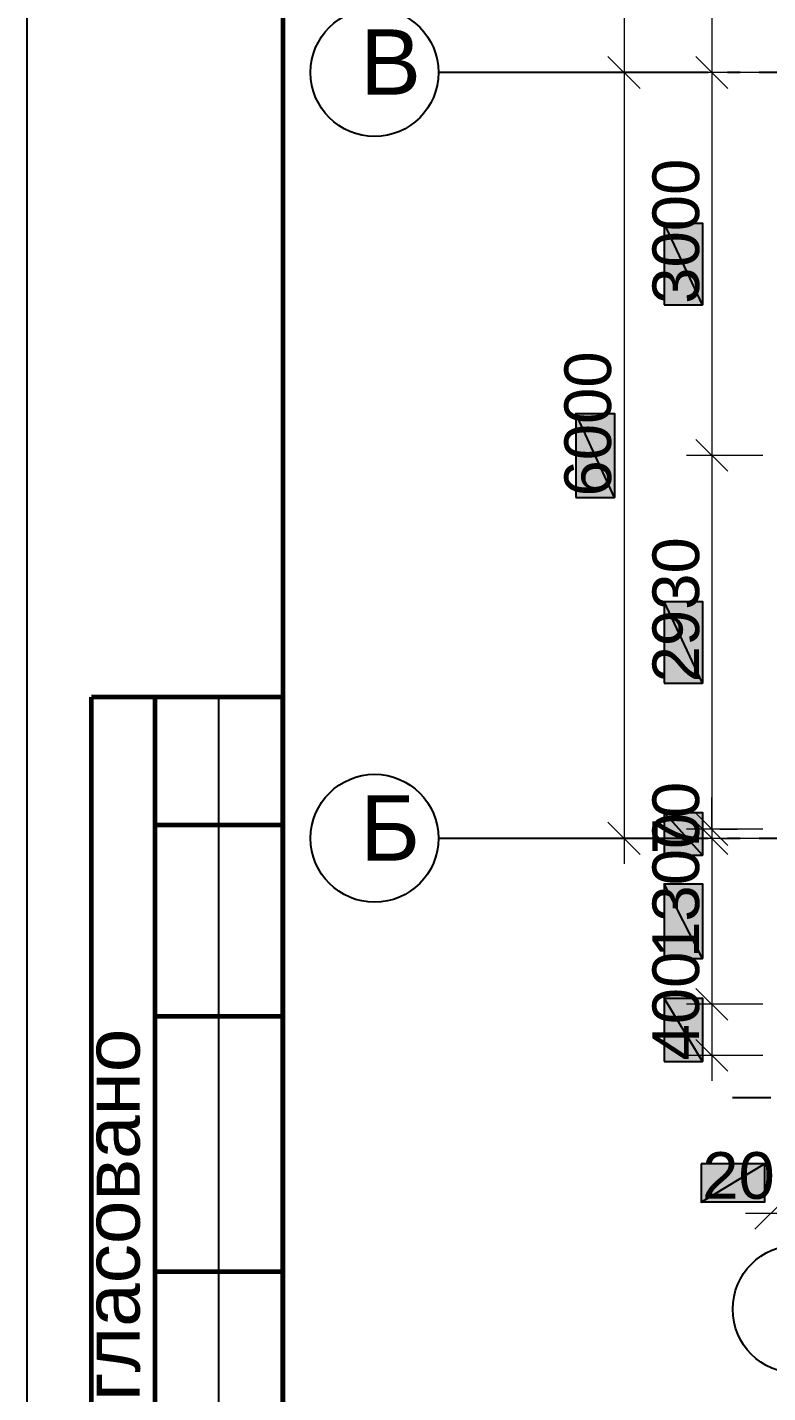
# Model space of a CAD drawing. Extents: x 8 to 21351, y 0 to 420.
# Drawn here: x 15032.7 to 15090.7, y 100.6 to 207.5 of the extents above; entities that cross this region are included whole.
import ezdxf

# ---------------------------------------------------------------- set-up
doc = ezdxf.new("R2010")
doc.units = 0
doc.styles.add('TEYPDFCAD_TEXT', font='arial.ttf')

msp = doc.modelspace()

# ---------------------------------------------------------------- hatches: boundary and pattern name
at = {"true_color": 0xffffff}
h = msp.add_hatch(color=0, dxfattribs=at)
h.paths.add_polyline_path([(15082.58, 185.8), (15085.59, 185.8), (15082.58, 192.21)])
h.paths.add_polyline_path([(15085.59, 185.8), (15082.58, 192.21), (15085.59, 192.21)])
h = msp.add_hatch(color=0, dxfattribs=at)
h.paths.add_polyline_path([(15075.68, 170.71), (15078.69, 170.71), (15075.68, 177.29)])
h.paths.add_polyline_path([(15078.69, 170.71), (15075.68, 177.29), (15078.69, 177.29)])
h = msp.add_hatch(color=0, dxfattribs=at)
h.paths.add_polyline_path([(15082.58, 156.17), (15085.59, 156.17), (15082.58, 162.56)])
h.paths.add_polyline_path([(15085.59, 156.17), (15082.58, 162.56), (15085.59, 162.56)])
h = msp.add_hatch(color=0, dxfattribs=at)
h.paths.add_polyline_path([(15082.58, 142.68), (15085.59, 142.68), (15082.58, 146.03)])
h.paths.add_polyline_path([(15085.59, 142.68), (15082.58, 146.03), (15085.59, 146.03)])
h = msp.add_hatch(color=0, dxfattribs=at)
h.paths.add_polyline_path([(15082.58, 134.58), (15085.59, 134.58), (15082.58, 140.44)])
h.paths.add_polyline_path([(15085.59, 134.58), (15082.58, 140.44), (15085.59, 140.44)])
h = msp.add_hatch(color=0, dxfattribs=at)
h.paths.add_polyline_path([(15082.58, 126.51), (15085.59, 126.51), (15082.58, 131.49)])
h.paths.add_polyline_path([(15085.59, 126.51), (15082.58, 131.49), (15085.59, 131.49)])
h = msp.add_hatch(color=0, dxfattribs=at)
h.paths.add_polyline_path([(15085.5, 118.51), (15085.5, 115.51), (15090.46, 118.51)])
h.paths.add_polyline_path([(15085.5, 115.51), (15090.46, 118.51), (15090.46, 115.51)])

# ---------------------------------------------------------------- linework, layer by layer
at = {"lineweight": 25}
for p, q in [((15032.69, 0.06), (15032.69, 296.97)), ((15047.7, 90.06), (15047.7, 155.07))]:
    msp.add_line(p, q, dxfattribs=at)
at = {"color": 7, "lineweight": 5}
for p, q in [((15079.45, 266), (15079.45, 202.01)), ((15086.33, 221), (15086.33, 202.01)), ((15079.45, 206.02), (15079.45, 142.01)), ((15086.33, 206.02), (15086.33, 172)), ((15078.18, 205.25), (15080.7, 202.76)), ((15080.7, 202.76), (15078.18, 205.25)), ((15085.08, 205.25), (15087.58, 202.76)), ((15087.58, 202.76), (15085.08, 205.25)), ((15080.06, 204), (15081.44, 204)), ((15080.06, 204), (15081.44, 204)), ((15090.33, 204), (15084.34, 204)), ((15090.33, 204), (15084.34, 204)), ((15086.33, 176), (15086.33, 142.71)), ((15085.08, 175.26), (15087.58, 172.76)), ((15087.58, 172.76), (15085.08, 175.26)), ((15090.33, 174.01), (15084.34, 174.01)), ((15090.33, 174.01), (15084.34, 174.01)), ((15086.33, 144.72), (15086.33, 147.21)), ((15085.08, 145.97), (15087.58, 143.45)), ((15085.08, 145.97), (15087.58, 143.45)), ((15086.33, 146.01), (15086.33, 129.01)), ((15078.18, 145.27), (15080.7, 142.75)), ((15090.33, 144.72), (15084.34, 144.72)), ((15087.58, 142.75), (15085.08, 145.27)), ((15087.58, 142.75), (15085.08, 145.27)), ((15086.33, 144.72), (15086.33, 144)), ((15086.96, 144.72), (15088.34, 144.72)), ((15084.02, 144), (15077.44, 144)), ((15090.33, 144), (15084.34, 144)), ((15086.33, 144), (15086.33, 141.5)), ((15086.96, 144), (15088.34, 144)), ((15086.33, 133.01), (15086.33, 125.01)), ((15085.08, 132.25), (15087.58, 129.75)), ((15087.58, 129.75), (15085.08, 132.25)), ((15090.33, 131), (15084.34, 131)), ((15090.33, 131), (15084.34, 131)), ((15085.08, 128.25), (15087.58, 125.75)), ((15090.33, 127), (15084.34, 127)), ((15092.19, 115.87), (15089.69, 113.37)), ((15094.94, 114.62), (15088.95, 114.62))]:
    msp.add_line(p, q, dxfattribs=at)
at = {"color": 7, "lineweight": 25}
for p, q in [((15069.9, 204), (15064.91, 204)), ((15086.03, 204), (15069.9, 204)), ((15088.55, 204), (15087.54, 204)), ((15110.04, 204), (15090.03, 204)), ((15069.9, 144), (15064.91, 144)), ((15086.03, 144), (15069.9, 144)), ((15088.55, 144), (15087.54, 144)), ((15110.04, 144), (15090.03, 144)), ((15087.94, 123.7), (15090.94, 123.7))]:
    msp.add_line(p, q, dxfattribs=at)
at = {"lineweight": 60}
for p, q in [((15037.71, 90.06), (15037.71, 155.07)), ((15052.7, 155.07), (15037.71, 155.07)), ((15042.7, 90.06), (15042.7, 155.07)), ((15052.7, 5.06), (15052.7, 155.07)), ((15042.7, 145.06), (15052.7, 145.06)), ((15042.7, 130.07), (15052.7, 130.07)), ((15042.7, 110.07), (15052.7, 110.07))]:
    msp.add_line(p, q, dxfattribs=at)
msp.add_lwpolyline([(15052.7, 5.06), (15447.69, 5.06), (15447.69, 292.06), (15052.7, 292.06)], close=True, dxfattribs=at)
at = {"color": 0, "true_color": 0xffffff}
for points in [[(15082.58, 185.8), (15085.59, 185.8), (15082.58, 192.21)], [(15085.59, 185.8), (15082.58, 192.21), (15085.59, 192.21)], [(15075.68, 170.71), (15078.69, 170.71), (15075.68, 177.29)], [(15078.69, 170.71), (15075.68, 177.29), (15078.69, 177.29)], [(15082.58, 156.17), (15085.59, 156.17), (15082.58, 162.56)], [(15085.59, 156.17), (15082.58, 162.56), (15085.59, 162.56)], [(15082.58, 142.68), (15085.59, 142.68), (15082.58, 146.03)], [(15085.59, 142.68), (15082.58, 146.03), (15085.59, 146.03)], [(15082.58, 134.58), (15085.59, 134.58), (15082.58, 140.44)], [(15085.59, 134.58), (15082.58, 140.44), (15085.59, 140.44)], [(15082.58, 126.51), (15085.59, 126.51), (15082.58, 131.49)], [(15085.59, 126.51), (15082.58, 131.49), (15085.59, 131.49)], [(15085.5, 118.51), (15085.5, 115.51), (15090.46, 118.51)], [(15085.5, 115.51), (15090.46, 118.51), (15090.46, 115.51)]]:
    msp.add_lwpolyline(points, close=True, dxfattribs=at)
at = {"color": 7, "lineweight": 25}
for centre in [(15059.9, 204.01), (15059.9, 144.01), (15092.97, 107.11)]:
    msp.add_circle(centre, 5.01, dxfattribs=at)

# ---------------------------------------------------------------- texts
at = {"color": 7, "style": 'TEYPDFCAD_TEXT'}
for s, height, p in [('В', 5.12, (15058.77, 202.27)), ('Б', 5.12, (15058.77, 142.26)), ('200', 3.658, (15085.57, 115.76))]:
    msp.add_text(s, height=height, dxfattribs=at).set_placement(p)
for s, height, p in [('3000', 3.658, (15085.33, 185.89)), ('6000', 3.658, (15078.43, 170.79)), ('2930', 3.658, (15085.33, 156.23)), ('70', 3.658, (15085.33, 142.75)), ('1300', 3.658, (15085.33, 134.64)), ('400', 3.658, (15085.33, 126.6)), ('Согласовано', 4.3921, (15041.5, 92.07))]:
    msp.add_text(s, height=height, rotation=90, dxfattribs=at).set_placement(p)

doc.saveas('drawing.dxf')
